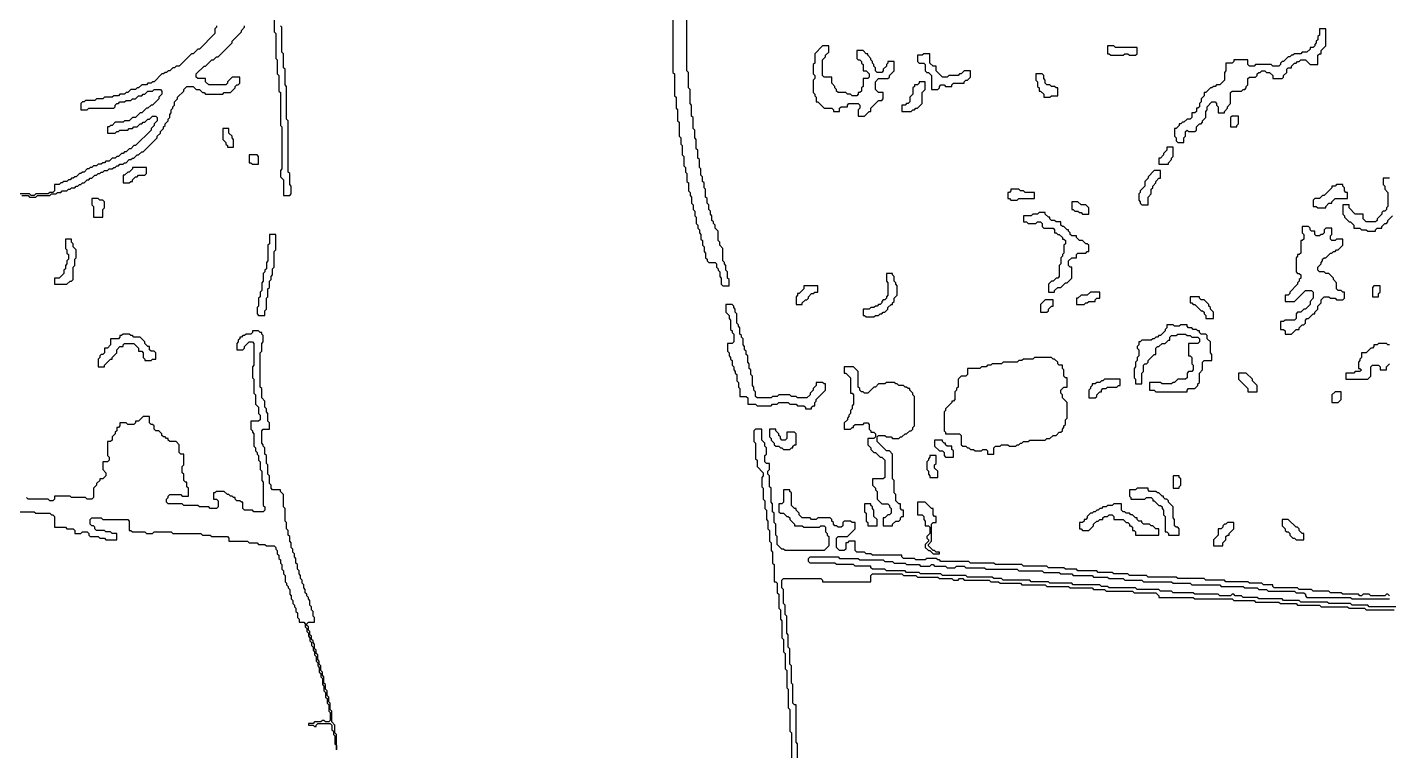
# Model space of a CAD drawing. Header units: metres. Extents: x 0 to 1000, y 0 to 1405.
# Drawn here: x 544.6 to 763.1, y 517.1 to 633.2 of the extents above; entities that cross this region are included whole.
import ezdxf

# ---------------------------------------------------------------- set-up
doc = ezdxf.new("R2010")
doc.units = ezdxf.units.M

msp = doc.modelspace()

# ---------------------------------------------------------------- linework, layer by layer
for points in [[(648.25, 636), (648.25, 626), (648.5, 625.75), (648.5, 622.25), (648.75, 622), (648.75, 620.25), (649, 620), (649, 618.25), (649.25, 618), (649.25, 615.75), (649.5, 615.5), (649.5, 614.5), (649.75, 614.25), (649.75, 612.75), (650, 612.5), (650, 611), (650.25, 610.75), (650.25, 610), (650.5, 609.75), (650.5, 608.5), (650.75, 608.25), (650.75, 607), (651, 606.75), (651, 606.25), (651.25, 606), (651.25, 605), (651.5, 604.75), (651.5, 604), (651.75, 603.75), (651.75, 603), (652, 602.75), (652, 601.75), (652.25, 601.5), (652.25, 601), (652.5, 600.75), (652.5, 600.25), (652.75, 600), (652.75, 599.25), (653, 599), (653, 598.25), (653.25, 598), (653.25, 597.25), (653.5, 597), (653.5, 596.25), (653.75, 596), (653.75, 595.75), (654, 595.5), (655, 595.5), (655.25, 595.25), (655.25, 594.75), (655.5, 594.5), (655.5, 594.25), (655.75, 594), (655.75, 593.25), (656, 593), (656, 592), (656.25, 591.75), (657.25, 591.75), (657.25, 592.75), (657, 593), (657, 594), (656.75, 594.25), (656.75, 595), (656.5, 595.25), (656.5, 595.5), (656.25, 595.75), (656.25, 597.75), (655.75, 598.25), (655.75, 598.75), (655.5, 599), (655.5, 600.5), (655, 601), (655, 601.5), (654.75, 601.75), (654.75, 602), (654.5, 602.25), (654.5, 603), (654.25, 603.25), (654.25, 603.75), (654, 604), (654, 604.75), (653.75, 605), (653.75, 605.75), (653.5, 606), (653.5, 607.25), (653.25, 607.5), (653.25, 608.25), (653, 608.5), (653, 609.25), (652.75, 609.5), (652.75, 610.5), (652.5, 610.75), (652.5, 612), (652.25, 612.25), (652.25, 613.5), (652, 613.75), (652, 615.25), (651.75, 615.5), (651.75, 616.75), (651.5, 617), (651.5, 618.75), (651.25, 619), (651.25, 620.75), (651, 621), (651, 623.25), (650.75, 623.5), (650.75, 626), (650.5, 626.25), (650.5, 638.5)], [(584.25, 635.75), (584.25, 632.5), (584.5, 632.25), (584.5, 628.25), (584.75, 628), (584.75, 625.75), (585, 625.5), (585, 623), (585.25, 622.75), (585.25, 617.5), (585.5, 617.25), (585.5, 610.5), (585.25, 610.25), (585.25, 609.25), (585.75, 608.75), (585.75, 606.25), (586.75, 606.25), (587, 606.5), (587, 607.75), (586.75, 608), (586.75, 609.75), (586.5, 610), (586.5, 618.25), (586.25, 618.5), (586.25, 623.75), (586, 624), (586, 626.5), (585.75, 626.75), (585.75, 629), (585.5, 629.25), (585.5, 633.25), (585.25, 633.5)], [(575, 633.5), (575, 633.25), (574.75, 633), (574.75, 632.25), (572.25, 629.75), (572, 629.75), (571.25, 629), (571, 629), (569, 627), (568.5, 627), (568.25, 626.75), (568, 626.75), (567.5, 626.25), (567.25, 626.25), (567, 626), (566.75, 626), (566.5, 625.75), (566.25, 625.75), (565, 624.5), (564.75, 624.5), (564.5, 624.25), (564, 624.25), (563.75, 624), (563, 624), (562.5, 623.5), (562.25, 623.5), (562, 623.25), (561.25, 623.25), (560.75, 622.75), (560.5, 622.75), (560.25, 622.5), (559.5, 622.5), (559.25, 622.25), (558.5, 622.25), (558.25, 622), (557, 622), (556.75, 621.75), (555.75, 621.75), (555.5, 621.5), (554, 621.5), (553.75, 621.25), (553.5, 621.25), (553.25, 621), (553.25, 620), (554.25, 620), (554.5, 620.25), (558.5, 620.25), (558.75, 620.5), (558.75, 620.75), (559, 621), (559.25, 621), (559.5, 621.25), (560.25, 621.25), (560.5, 621.5), (561.25, 621.5), (561.5, 621.75), (562, 621.75), (562.5, 622.25), (563, 622.25), (563.25, 622.5), (563.5, 622.5), (564, 623), (564.75, 623), (565, 623.25), (566, 623.25), (566.25, 623), (566.25, 622.5), (565.75, 622), (565.75, 621.75), (564.75, 620.75), (564.5, 620.75), (564, 620.25), (563.75, 620.25), (563, 619.5), (562.75, 619.5), (562, 618.75), (561.5, 618.75), (561, 618.25), (560.25, 618.25), (560, 618), (558.75, 618), (558.25, 617.5), (558, 617.5), (557.75, 617.25), (557.5, 617.25), (557.5, 616.25), (558.75, 616.25), (559, 616.5), (559.25, 616.5), (559.5, 616.75), (560.75, 616.75), (561, 617), (561.5, 617), (561.75, 617.25), (562.25, 617.25), (562.75, 617.75), (563, 617.75), (563.25, 618), (563.5, 618), (564, 618.5), (564.25, 618.5), (564.75, 619), (565.25, 619), (565.5, 618.75), (565.5, 618.25), (565, 617.75), (565, 617.5), (564.5, 617), (564.5, 616.75), (562, 614.25), (561.75, 614.25), (561.25, 613.75), (561, 613.75), (560.5, 613.25), (560.25, 613.25), (560, 613), (559.75, 613), (559.25, 612.5), (559, 612.5), (558.75, 612.25), (558.25, 612.25), (557.75, 611.75), (557.25, 611.75), (557, 611.5), (556.75, 611.5), (556.5, 611.25), (556, 611.25), (555.75, 611), (555.25, 611), (555, 610.75), (554.75, 610.75), (554.5, 610.5), (554.25, 610.5), (553.75, 610), (553.5, 610), (553.25, 609.75), (553, 609.75), (552.5, 609.25), (552.25, 609.25), (552, 609), (551.75, 609), (551.5, 608.75), (551.25, 608.75), (551, 608.5), (550.5, 608.5), (550.25, 608.25), (550, 608.25), (549.75, 608), (549, 608), (549, 607), (548.75, 606.75), (548.25, 606.75), (548, 606.5), (546, 606.5), (545.75, 606.25), (545.25, 606.25), (545, 606.5), (543.5, 606.5)], [(543.75, 606.25), (544.75, 606.25), (545, 606), (546, 606), (546.25, 606.25), (548.25, 606.25), (548.5, 606.5), (549.25, 606.5), (549.5, 606.75), (550, 606.75), (550.25, 607), (551, 607), (551.25, 607.25), (551.5, 607.25), (551.75, 607.5), (552.25, 607.5), (552.5, 607.75), (552.75, 607.75), (553, 608), (553.25, 608), (553.5, 608.25), (553.75, 608.25), (554.25, 608.75), (554.5, 608.75), (554.75, 609), (555, 609), (555.5, 609.5), (555.75, 609.5), (556, 609.75), (556.25, 609.75), (556.5, 610), (556.75, 610), (557, 610.25), (557.5, 610.25), (557.75, 610.5), (558.25, 610.5), (558.5, 610.75), (558.75, 610.75), (559, 611), (559.25, 611), (559.5, 611.25), (560, 611.25), (560.25, 611.5), (560.5, 611.5), (561, 612), (561.25, 612), (561.5, 612.25), (561.75, 612.25), (562.25, 612.75), (562.5, 612.75), (563, 613.25), (563.25, 613.25), (565.5, 615.5), (565.5, 615.75), (566, 616.25), (566, 616.5), (566.5, 617), (566.5, 617.25), (566.75, 617.5), (566.75, 617.75), (567.25, 618.25), (567.25, 618.5), (567.5, 618.75), (567.5, 619.25), (567.75, 619.5), (567.75, 620), (568, 620.25), (568, 620.5), (568.25, 620.75), (568.25, 621.25), (568.75, 621.75), (568.75, 622), (569.75, 623), (569.75, 623.25), (570.25, 623.75), (571.25, 623.75), (571.75, 623.25), (572.25, 623.25), (572.75, 622.75), (573, 622.75), (573.25, 622.5), (576, 622.5), (576.25, 622.75), (577.25, 622.75), (578, 623.5), (578, 623.75), (578.25, 624), (578.5, 624), (578.75, 624.25), (578.75, 625.25), (577.5, 625.25), (576.75, 624.5), (576.75, 624.25), (576.5, 624), (573.75, 624), (573.25, 624.5), (573.25, 625), (572, 625), (571.75, 625.25), (571.75, 625.75), (573, 627), (573.25, 627), (574.25, 628), (574.5, 628), (575, 628.5), (575.25, 628.5), (577.5, 630.75), (577.5, 631), (579, 632.5), (579, 632.75), (579.5, 633.25), (579.5, 633.5)], [(763.25, 609), (762.25, 609), (762.25, 608), (762.5, 607.75), (762.5, 607.25), (763, 606.75), (763, 604.5), (762.75, 604.25), (762.75, 604), (762.5, 603.75), (762.25, 603.75), (762, 603.5), (762, 603.25), (761.25, 602.5), (761.25, 602.25), (761, 602), (759.5, 602), (759, 602.5), (759, 603.25), (757.75, 603.25), (756.75, 604.25), (756.75, 604.75), (755.75, 604.75), (755.75, 603.25), (756, 603), (756, 602.75), (756.75, 602), (757, 602), (757.5, 601.5), (757.5, 601), (758.5, 601), (758.75, 600.75), (759.5, 600.75), (759.75, 600.5), (761, 600.5), (761, 600.75), (761.25, 601), (762, 601), (762, 601.25), (762.5, 601.75), (762.75, 601.75), (763, 602), (763, 602.25), (763.75, 603)], [(541, 555.5), (545.75, 555.5), (546, 555.25), (548.25, 555.25), (548.5, 555), (548.75, 555), (549, 554.75), (549, 553), (550.75, 553), (551, 552.75), (552, 552.75), (552.25, 552.5), (552.25, 552), (553.25, 552), (553.5, 552.25), (554.25, 552.25), (554.5, 552), (554.5, 551.75), (554.75, 551.5), (556, 551.5), (556.25, 551.25), (557, 551.25), (557.25, 551), (559, 551), (559, 552), (558.25, 552), (558, 552.25), (557.25, 552.25), (557, 552.5), (555.75, 552.5), (555.5, 552.75), (555.5, 553), (555.25, 553.25), (555, 553.25), (554.75, 553.5), (554.75, 554.25), (555, 554.5), (556.5, 554.5), (556.75, 554.25), (560.75, 554.25), (561, 554), (561, 552.5), (561.25, 552.5), (561.5, 552.25), (563.5, 552.25), (563.75, 552), (564.75, 552), (565, 552.25), (567.75, 552.25), (568, 552), (572.5, 552), (572.75, 551.75), (574, 551.75), (574.25, 551.5), (576.75, 551.5), (577, 551.25), (577, 550.75), (580, 550.75), (580.25, 550.5), (581.5, 550.5), (581.75, 550.25), (582.75, 550.25), (583, 550), (584.25, 550), (584.5, 549.75), (584.5, 549.5), (584.75, 549.25), (584.75, 548.75), (585, 548.5), (585, 548), (585.25, 547.75), (585.25, 547.25), (585.5, 547), (585.5, 546.25), (585.75, 546), (585.75, 545.5), (586, 545.25), (586, 544.25), (586.25, 544), (586.25, 543.75), (586.5, 543.5), (586.5, 543.25), (586.75, 543), (586.75, 542.25), (587, 542), (587, 541.5), (587.25, 541.25), (587.25, 540.75), (587.5, 540.5), (587.5, 540.25), (587.75, 540), (587.75, 539.5), (588, 539.25), (588, 538.5), (588.25, 538.25), (588.25, 537.75), (589, 537.75), (589.25, 537.5), (589.25, 537), (589.5, 536.75), (589.5, 536.25), (589.75, 536), (589.75, 535.5), (590, 535.25), (590, 534.75), (590.25, 534.5), (590.25, 534), (590.5, 533.75), (590.5, 533.25), (590.75, 533), (590.75, 532.5), (591, 532.25), (591, 531.5), (591.25, 531.25), (591.25, 530.75), (591.5, 530.5), (591.5, 529.75), (591.75, 529.5), (591.75, 529), (592, 528.75), (592, 527.75), (592.25, 527.5), (592.25, 526.75), (592.5, 526.5), (592.5, 525.75), (592.75, 525.5), (592.75, 524.75), (593, 524.5), (593, 523.5), (593.25, 523.25), (593.25, 522), (593, 521.75), (592.5, 521.75), (592.25, 522), (592, 522), (591.75, 521.75), (590.75, 521.75), (590.5, 521.5), (589.75, 521.5), (589.75, 521.25), (590.5, 521.25), (590.75, 521), (591, 521), (591, 521.25), (591.25, 521.5), (593.25, 521.5), (593.5, 521.25), (593.5, 520.5), (593.75, 520.25), (593.75, 519.75), (594, 519.5), (594, 518.25), (594.25, 518), (594.25, 517.25), (594.25, 519.75), (594, 520), (594, 521.25), (593.5, 521.75), (593.5, 523.5), (593.25, 523.75), (593.25, 524.75), (593, 525), (593, 525.75), (592.75, 526), (592.75, 526.75), (592.5, 527), (592.5, 527.75), (592.25, 528), (592.25, 529), (592, 529.25), (592, 529.75), (591.75, 530), (591.75, 530.75), (591.5, 531), (591.5, 531.5), (591.25, 531.75), (591.25, 532.5), (591, 532.75), (591, 533.25), (590.75, 533.5), (590.75, 534.25), (590.5, 534.5), (590.5, 534.75), (590.25, 535), (590.25, 535.5), (590, 535.75), (590, 536.25), (589.75, 536.5), (589.75, 537), (589.5, 537.25), (589.5, 537.5), (589.75, 537.75), (590.75, 537.75), (590.75, 538.5), (590.5, 538.75), (590.5, 539.5), (590.25, 539.75), (590.25, 540.25), (590, 540.5), (590, 541.25), (589.75, 541.5), (589.75, 541.75), (589.5, 542), (589.5, 542.25), (589.25, 542.5), (589.25, 543), (589, 543.25), (589, 543.75), (588.75, 544), (588.75, 544.5), (588.5, 544.75), (588.5, 545.25), (588.25, 545.5), (588.25, 546), (588, 546.25), (588, 547), (587.75, 547.25), (587.75, 548), (587.5, 548.25), (587.5, 548.75), (587.25, 549), (587.25, 549.5), (587, 549.75), (587, 550.5), (586.75, 550.75), (586.75, 551.5), (586.5, 551.75), (586.5, 552.5), (586.25, 552.75), (586.25, 553.75), (586, 554), (586, 556), (585.75, 556.25), (585.75, 558.25), (585.25, 558.75), (585.25, 559), (584, 559), (583.75, 559.25), (583.75, 559.75), (583.5, 560), (583.5, 561.25), (583.25, 561.5), (583.25, 563), (583, 563.25), (583, 564.5), (582.75, 564.75), (582.75, 565.75), (582.5, 566), (582.5, 566.25), (582.25, 566.5), (582.25, 568.5), (582.5, 568.75), (583.5, 568.75), (583.5, 569.75), (583.25, 570), (583.25, 571.25), (583, 571.5), (583, 572), (582.75, 572.25), (582.75, 573.25), (582.25, 573.75), (582.25, 575.25), (582, 575.5), (582, 581), (582.25, 581.25), (582.25, 582.5), (582.5, 582.75), (582.5, 583.75), (582.25, 584), (582.25, 584.25), (582, 584.25), (581.75, 584.5), (580.75, 584.5), (580.75, 584.25), (580.5, 584), (579.75, 584), (579.5, 583.75), (579.25, 583.75), (579, 583.5), (578.75, 583.5), (578.75, 583.25), (578.5, 583), (578.5, 582.75), (578.25, 582.5), (578.25, 581.5), (579.25, 581.5), (579.5, 581.75), (579.5, 582), (580.25, 582.75), (580.75, 582.75), (581, 582.5), (581, 579), (580.75, 578.75), (580.75, 577), (581, 576.75), (581, 574.5), (581.25, 574.25), (581.25, 572.75), (581.75, 572.25), (581.75, 571.25), (582, 571), (582, 570.25), (581.75, 570), (580.5, 570), (580.5, 568.75), (580.75, 568.5), (580.75, 568.25), (581, 568), (581, 566), (581.25, 565.75), (581.25, 565.25), (581.5, 565), (581.5, 564.75), (581.75, 564.5), (581.75, 563.75), (582, 563.5), (582, 562.25), (582.25, 562), (582.25, 560.5), (582.5, 560.25), (582.5, 556.5), (582.75, 556.25), (582.75, 555.75), (582.5, 555.5), (581, 555.5), (580.75, 555.75), (579.5, 555.75), (579.25, 556), (579.25, 557), (579, 557), (578.75, 557.25), (578.25, 557.25), (578, 557.5), (578, 557.75), (577.75, 557.75), (577.5, 558), (577.25, 558), (577, 558.25), (576.75, 558.25), (576.25, 558.75), (575, 558.75), (574.75, 558.5), (574.5, 558.5), (574.5, 557.5), (575, 557.5), (575.25, 557.25), (575.25, 556.25), (575, 556), (574, 556), (573.75, 556.25), (572.25, 556.25), (572, 556.5), (569.75, 556.5), (569.5, 556.75), (567.25, 556.75), (567, 557), (567, 557.5), (567.25, 557.75), (567.25, 558), (567.5, 558.25), (569.25, 558.25), (569.5, 558), (570.5, 558), (570.5, 559.25), (570.25, 559.5), (570.25, 560.25), (570, 560.25), (569.75, 560.5), (569.75, 561.5), (569.5, 561.75), (569.5, 562.75), (569.75, 563), (569.75, 564.75), (569.25, 564.75), (569, 565), (569, 566.25), (568.5, 566.75), (567.5, 566.75), (567.25, 567), (567.25, 567.25), (567, 567.25), (566.75, 567.5), (566.5, 567.5), (566.25, 567.75), (566.25, 568), (565.75, 568.5), (565.25, 568.5), (565, 568.75), (565, 569.25), (564.75, 569.5), (564.5, 569.5), (564.25, 569.75), (564.25, 570.75), (563.25, 570.75), (562.5, 570), (562, 570), (562, 569.75), (561.75, 569.5), (560.75, 569.5), (560.5, 569.75), (559.5, 569.75), (559.5, 569.25), (559.25, 569), (559, 569), (559, 568.5), (558.75, 568.25), (558.75, 568), (558.25, 567.5), (558.25, 567), (558, 566.75), (557.5, 566.75), (557.5, 564.5), (557.75, 564.25), (557.75, 563.75), (557.5, 563.5), (556.75, 563.5), (556.75, 562.25), (557.25, 561.75), (557.25, 561.25), (556.75, 560.75), (556.25, 560.75), (556.25, 560.5), (555.75, 560), (555.75, 559.75), (555.25, 559.25), (555.25, 557.75), (555, 557.5), (554.25, 557.5), (554, 557.75), (551.75, 557.75), (551.5, 558), (549, 558), (549, 557.5), (548.75, 557.25), (548.25, 557.25), (548, 557.5), (544.75, 557.5), (544.5, 557.75)], [(763.25, 582.25), (763, 582.25), (762.75, 582.5), (761.5, 582.5), (761.25, 582.25), (760.75, 582.25), (760.75, 582), (760.5, 581.75), (760.25, 581.75), (759.5, 581), (758.75, 581), (758.75, 580.25), (758.5, 580), (758.5, 579.75), (758.25, 579.5), (758.25, 578.5), (758.5, 578.5), (758.75, 578.25), (758.5, 578), (757.75, 578), (757.5, 577.75), (756.25, 577.75), (756.25, 576.75), (759.75, 576.75), (760.25, 577.25), (760.25, 578.75), (760.5, 579), (761.5, 579), (761.75, 578.75), (761.75, 578.25), (762.75, 578.25), (762.75, 578.75), (763.25, 579.25)], [(763.25, 542), (763, 542.25), (762.75, 542.25), (762.5, 542), (760.25, 542), (760, 542.25), (759, 542.25), (758.75, 542), (758.5, 542), (758.25, 542.25), (755.75, 542.25), (755.5, 542.5), (753.75, 542.5), (753.5, 542.75), (751, 542.75), (750.75, 543), (748.75, 543), (748.5, 543.25), (744.75, 543.25), (744.5, 543.5), (744.5, 543.75), (743, 543.75), (742.75, 544), (740.75, 544), (740.5, 544.25), (737, 544.25), (736.75, 544.5), (733.75, 544.5), (733.5, 544.75), (729.25, 544.75), (729, 545), (724.5, 545), (724.25, 545.25), (721.5, 545.25), (721.25, 545.5), (719, 545.5), (718.75, 545.75), (716.5, 545.75), (716.25, 546), (713.25, 546), (713, 546.25), (711.25, 546.25), (711, 546.5), (708.5, 546.5), (708.25, 546.75), (704.5, 546.75), (704.25, 547), (700, 547), (699.75, 547.25), (696, 547.25), (695.75, 547.5), (691.25, 547.5), (691, 547.75), (690.75, 547.75), (690.5, 548), (689, 548), (688.75, 547.75), (687.25, 547.75), (687, 548), (685.25, 548), (685, 548.25), (685, 548.5), (680.25, 548.5), (680, 548.75), (679.25, 548.75), (679, 549), (677.75, 549), (677.5, 549.25), (677.5, 550.75), (676.5, 550.75), (676.25, 550.5), (676, 550.5), (676, 549.5), (675.75, 549.25), (675, 549.25), (674.5, 549.75), (674.5, 551.25), (674.75, 551.5), (676.25, 551.5), (677.5, 552.75), (677.5, 553.75), (677, 553.75), (676.75, 554), (675.75, 554), (675.5, 553.75), (675.5, 553.25), (675.25, 553), (674.75, 553), (674.5, 553.25), (674.25, 553.25), (674, 553.5), (674, 553.75), (673.75, 554), (673.75, 554.25), (673.5, 554.5), (671.5, 554.5), (671.25, 554.25), (670.5, 554.25), (670.25, 554.5), (669, 554.5), (668.5, 555), (668.5, 555.25), (668, 555.75), (668, 556), (667.75, 556), (667.25, 556.5), (667.25, 558.5), (667, 558.75), (667, 559), (666, 559), (666, 557), (665.75, 556.75), (665.25, 556.75), (665.25, 555.5), (665.5, 555.25), (666, 555.25), (666.5, 554.75), (666.75, 554.75), (667, 554.5), (667, 554.25), (667.75, 553.5), (667.75, 553.25), (669, 553.25), (669.25, 553), (671.75, 553), (672, 553.25), (672.5, 553.25), (672.75, 553), (672.75, 552.25), (673, 552), (673, 551.75), (673.25, 551.5), (673.25, 550), (672.5, 549.25), (666.25, 549.25), (666, 549.5), (665.75, 549.5), (665, 550.25), (665, 551.5), (664.75, 551.75), (664.75, 553.5), (664.5, 553.75), (664.5, 555.25), (664.25, 555.5), (664.25, 556.75), (664, 557), (664, 559.25), (663.75, 559.5), (663.75, 561.25), (663.5, 561.5), (663.5, 562), (663.75, 562.25), (663.75, 563.25), (663.25, 563.25), (663, 563.5), (663, 564.5), (663.25, 564.75), (663.25, 565.75), (663, 566), (663, 566.5), (662.5, 567), (662.5, 568.75), (661.5, 568.75), (661.25, 568.5), (661.25, 566.75), (661.5, 566.5), (661.5, 564), (661.75, 563.75), (661.75, 562.75), (662.75, 561.75), (662.75, 561.25), (662.5, 561), (662.5, 559.5), (662.75, 559.25), (662.75, 557.5), (663, 557.25), (663, 556), (663.25, 555.75), (663.25, 554.25), (663.5, 554), (663.5, 552.75), (663.75, 552.5), (663.75, 550.75), (664, 550.5), (664, 549.25), (664.25, 549), (664.25, 547.25), (664.5, 547), (664.5, 544.25), (664.75, 544.25), (665, 544), (665, 542.5), (665.25, 542.25), (665.25, 540), (665.5, 539.75), (665.5, 538.25), (665.75, 538), (665.75, 535.25), (666, 535), (666, 533), (666.25, 532.75), (666.25, 530.25), (666.5, 530), (666.5, 527.25), (666.75, 527), (666.75, 524), (667, 523.75), (667, 520.25), (667.25, 520), (667.25, 515.5)], [(765.5, 540.25), (760, 540.25), (759.75, 540.5), (757.25, 540.5), (757, 540.75), (753.5, 540.75), (753.25, 541), (749, 541), (748.75, 541.25), (746.25, 541.25), (746, 541.5), (742.25, 541.5), (742, 541.75), (739.75, 541.75), (739.5, 542), (738.5, 542), (738.25, 542.25), (738, 542.25), (737.75, 542), (736, 542), (735.75, 542.25), (732, 542.25), (731.75, 542.5), (728.5, 542.5), (728.25, 542.75), (726.5, 542.75), (726.25, 543), (722.75, 543), (722.5, 543.25), (718.25, 543.25), (718, 543.5), (717, 543.5), (716.75, 543.75), (712.5, 543.75), (712.25, 544), (708.75, 544), (708.5, 544.25), (705.75, 544.25), (705.5, 544.5), (701.25, 544.5), (701, 544.75), (699.75, 544.75), (699.5, 545), (695.5, 545), (695.25, 545.25), (691.5, 545.25), (691.25, 545.5), (688, 545.5), (687.75, 545.75), (685.75, 545.75), (685.5, 546), (682.5, 546), (682.25, 546.25), (680.25, 546.25), (680, 546.5), (680, 546.75), (677.5, 546.75), (677.25, 547), (674.5, 547), (674.25, 547.25), (670.25, 547.25), (670, 547.5), (670, 548), (670.25, 548.25), (674.75, 548.25), (675, 548), (678, 548), (678.25, 547.75), (682, 547.75), (682.25, 547.5), (683.5, 547.5), (683.75, 547.25), (685.5, 547.25), (685.75, 547), (687.75, 547), (688, 546.75), (689.5, 546.75), (689.75, 547), (690, 547), (690.25, 546.75), (692, 546.75), (692.25, 546.5), (693.5, 546.5), (693.75, 546.75), (695, 546.75), (695.25, 546.5), (698.25, 546.5), (698.5, 546.25), (703.5, 546.25), (703.75, 546), (707.5, 546), (707.75, 545.75), (710.25, 545.75), (710.5, 545.5), (712.25, 545.5), (712.5, 545.25), (715.5, 545.25), (715.75, 545), (718, 545), (718.25, 544.75), (720.5, 544.75), (720.75, 544.5), (723.5, 544.5), (723.75, 544.25), (728.25, 544.25), (728.5, 544), (731.25, 544), (731.5, 543.75), (736, 543.75), (736.25, 543.5), (739.75, 543.5), (740, 543.25), (742, 543.25), (742.25, 543), (743.5, 543), (743.75, 542.75), (748, 542.75), (748.25, 542.5), (749.5, 542.5), (749.75, 542.25), (749.75, 542), (750, 541.75), (757, 541.75), (757.25, 541.5), (763.25, 541.5)], [(668.25, 515.5), (668.25, 518.25), (668, 518.5), (668, 524.5), (667.75, 524.5), (667.5, 524.75), (667.5, 527.75), (667.25, 528), (667.25, 530.75), (667, 531), (667, 533.5), (666.75, 533.75), (666.75, 535.75), (666.5, 536), (666.5, 538.75), (666.25, 539), (666.25, 540.5), (666, 540.75), (666, 543), (665.75, 543.25), (665.75, 544.5), (666, 544.75), (672, 544.75), (672.25, 544.5), (672.25, 544.25), (680, 544.25), (680, 545.25), (680.25, 545.5), (685, 545.5), (685.25, 545.25), (687.25, 545.25), (687.5, 545), (690.75, 545), (691, 544.75), (693, 544.75), (693.25, 544.5), (694, 544.5), (694.25, 544.75), (694.75, 544.75), (695, 544.5), (699, 544.5), (699.25, 544.25), (700.5, 544.25), (700.75, 544), (704, 544), (704.25, 543.75), (708, 543.75), (708.25, 543.5), (711.75, 543.5), (712, 543.25), (715.5, 543.25), (715.75, 543), (717.5, 543), (717.75, 542.75), (722, 542.75), (722.25, 542.5), (725.75, 542.5), (726.25, 542), (726.25, 541.75), (731.75, 541.75), (732, 541.5), (738, 541.5), (738.25, 541.25), (741.5, 541.25), (741.75, 541), (745.5, 541), (745.75, 540.75), (748.25, 540.75), (748.5, 540.5), (752, 540.5), (752.25, 540.25), (756.5, 540.25), (756.75, 540), (759.25, 540), (759.5, 539.75), (764, 539.75)]]:
    msp.add_lwpolyline(points)
for points in [[(752, 633), (752, 632), (751.75, 631.75), (751.75, 631.25), (751.5, 631), (751.5, 630.75), (751.25, 630.5), (751.25, 630.25), (751, 630), (750.5, 630), (750.5, 629.75), (750, 629.25), (749.25, 629.25), (749, 629), (748, 629), (747.75, 628.75), (747.5, 628.75), (747.25, 628.5), (747, 628.5), (746.25, 627.75), (746, 627.75), (745.75, 627.5), (745.75, 627.25), (745.5, 627), (744.5, 627), (744.25, 627.25), (741.75, 627.25), (741.5, 627), (740.75, 627), (740.5, 627.25), (740.5, 628), (738.25, 628), (738.25, 627.75), (738, 627.5), (737, 627.5), (737, 626.25), (736.75, 626), (736.75, 624.75), (736, 624), (735.5, 624), (735.25, 623.75), (735, 623.75), (734.75, 623.5), (734.5, 623.5), (733.75, 622.75), (733.5, 622.75), (733.5, 622.25), (733, 621.75), (733, 621.25), (732.75, 621), (732.75, 620.5), (732.5, 620.25), (732.25, 620.25), (732.25, 619.75), (732, 619.5), (731.5, 619.5), (731.5, 618.75), (731.25, 618.5), (730.75, 618.5), (730.25, 618), (730, 618), (729.75, 617.75), (729.5, 617.75), (729.5, 617.5), (729, 617), (728.75, 617), (728.75, 615.75), (729, 615.5), (729, 615), (729.25, 614.75), (730.25, 614.75), (730.25, 615.5), (730.5, 615.75), (730.5, 616.5), (730.75, 616.75), (731, 616.5), (732, 616.5), (732.25, 616.75), (732.25, 617.25), (732.75, 617.75), (733, 617.75), (733.25, 618), (733.25, 618.25), (733.75, 618.75), (733.75, 619.75), (734, 620), (734, 620.5), (734.75, 621.25), (735.25, 621.25), (735.5, 621), (735.5, 620.75), (735.75, 620.5), (735.75, 619.5), (736.75, 619.5), (736.75, 619.75), (737.25, 620.25), (737.25, 620.5), (737.75, 621), (737.75, 622.75), (738, 623), (739.5, 623), (739.75, 623.25), (740, 623.25), (740.25, 623.5), (740.25, 623.75), (740.5, 624), (740.5, 625), (740.75, 625.25), (741.75, 625.25), (742, 625.5), (742, 625.75), (742.25, 626), (742.5, 626), (742.75, 626.25), (743.25, 626.25), (743.5, 626), (744, 626), (744.5, 625.5), (744.5, 625), (746, 625), (746.25, 625.25), (746.25, 625.5), (746.75, 626), (746.75, 626.5), (747, 626.75), (747.5, 626.75), (747.5, 627), (748, 627.5), (748.25, 627.5), (748.5, 627.75), (748.75, 627.75), (749, 628), (749.75, 628), (750.5, 627.25), (751.75, 627.25), (751.75, 628.75), (752, 629), (752.25, 629), (752.25, 629.5), (753, 630.25), (753, 633)], [(672.25, 630.25), (671, 629), (671, 627.5), (670.75, 627.25), (670.75, 625.75), (671, 625.5), (671, 625), (670.75, 624.75), (670.75, 622.75), (671, 622.5), (671, 622.25), (671.25, 622), (671.25, 621.25), (671.5, 621.25), (672.5, 620.25), (673.75, 620.25), (674, 620), (674, 619.75), (675, 619.75), (675, 620.25), (675.25, 620.5), (676.25, 620.5), (676.25, 620.75), (676.5, 621), (678, 621), (678.25, 620.75), (678.25, 620.25), (678, 620), (678, 619), (679, 619), (679.75, 619.75), (680, 619.75), (680, 620.25), (681.25, 621.5), (681.75, 621.5), (682, 621.75), (682, 622.75), (681.25, 622.75), (680.75, 623.25), (680.75, 624.5), (681.25, 625), (682.75, 625), (683, 625.25), (683, 625.5), (683.75, 626.25), (683.75, 627.75), (682.75, 627.75), (682.75, 627.5), (682.5, 627.25), (682.5, 627), (682, 626.5), (682, 626.25), (681.75, 626), (681, 626), (680.75, 626.25), (680.75, 626.75), (680.5, 627), (680.5, 627.25), (680.25, 627.5), (680.25, 627.75), (680, 628), (680, 628.25), (679.5, 628.75), (679.5, 629), (679.25, 629), (678.75, 629.5), (677.75, 629.5), (677.75, 628.25), (678, 628), (678.25, 628), (678.5, 627.75), (678.5, 627.5), (678.75, 627.25), (678.75, 626.25), (679.25, 626.25), (679.75, 625.75), (679.75, 625.25), (679.5, 625), (678.75, 625), (678.75, 623.75), (678.5, 623.5), (678.5, 623), (678.25, 622.75), (678, 622.75), (678, 622.5), (677.75, 622.25), (677, 622.25), (676.75, 622.5), (676.25, 622.5), (676, 622.75), (674.75, 622.75), (674.5, 623), (674.5, 623.25), (674.25, 623.5), (674.25, 623.75), (673.75, 624.25), (673.75, 625.25), (672.5, 625.25), (672.25, 625.5), (672.25, 628), (672.75, 628.5), (672.75, 628.75), (673.25, 629.25), (673.25, 630.25)], [(718, 630.25), (718, 629), (718.25, 629), (718.5, 628.75), (720.5, 628.75), (720.75, 629), (721.25, 629), (721.5, 628.75), (722.5, 628.75), (722.75, 629), (722.75, 630), (719.25, 630), (719, 630.25)], [(688.5, 629), (688.25, 628.75), (687.5, 628.75), (687.5, 627.75), (687.75, 627.5), (688.5, 627.5), (688.75, 627.25), (688.75, 626.25), (689, 626), (689.25, 626), (689.75, 625.5), (689.75, 623.25), (690.75, 623.25), (691, 623.5), (691, 623.75), (691.25, 624), (691.75, 624), (692, 623.75), (693, 623.75), (693, 624), (693.25, 624.25), (695, 624.25), (695, 624.5), (695.25, 624.75), (695.5, 624.75), (696, 625.25), (696, 626.25), (695, 626.25), (694.5, 625.75), (694.25, 625.75), (694, 625.5), (692.5, 625.5), (692.25, 625.25), (691.5, 625.25), (690.5, 626.25), (690.5, 627), (690, 627), (689.5, 627.5), (689.5, 629)], [(706.5, 625.75), (706.5, 624.75), (706.75, 624.5), (706.75, 623.75), (707, 623.5), (707, 623), (707.25, 623), (707.75, 622.5), (707.75, 622), (708.75, 622), (709, 622.25), (710, 622.25), (710, 623.5), (709.75, 623.5), (709.5, 623.75), (709, 623.75), (708.75, 624), (708.25, 624), (708, 624.25), (708, 624.75), (707.75, 625), (707.75, 625.5), (707.5, 625.75)], [(687.75, 624.5), (687.75, 624.25), (687.5, 624), (687, 624), (687, 623.75), (686.75, 623.5), (686.75, 622.5), (686.25, 622), (686.25, 621.25), (686, 621), (685.75, 621), (685.5, 620.75), (685, 620.75), (685, 619.75), (686.5, 619.75), (686.75, 620), (687, 620), (687.25, 620.25), (687.5, 620.25), (688.25, 621), (688.25, 622.75), (688.75, 623.25), (688.75, 624.5)], [(738, 619), (737.75, 618.75), (737.75, 617.25), (738.75, 617.25), (738.75, 617.5), (739, 617.75), (739, 619)], [(576, 617), (576, 615.25), (576.5, 614.75), (576.5, 614.5), (576.75, 614.25), (576.75, 614), (577.75, 614), (577.75, 615.25), (577.5, 615.5), (577.5, 615.75), (577, 616.25), (577, 617)], [(727.5, 614), (727.5, 613.5), (727, 613), (727, 612.75), (726.5, 612.25), (726.25, 612.25), (726.25, 611.25), (727.75, 611.25), (727.75, 611.5), (728.25, 612), (728.25, 612.25), (728.5, 612.5), (728.5, 614)], [(580.25, 612.75), (580.25, 611.5), (580.5, 611.5), (580.75, 611.25), (581.75, 611.25), (581.75, 612.5), (581.5, 612.75)], [(561.5, 610.75), (561.5, 610.5), (561, 610), (560.75, 610), (560.25, 609.5), (560, 609.5), (560, 608.25), (561, 608.25), (561.25, 608.5), (561.5, 608.5), (561.5, 608.75), (562, 609.25), (562.25, 609.25), (562.5, 609.5), (563.5, 609.5), (563.75, 609.75), (563.75, 610.75)], [(725.5, 610.25), (724.5, 609.25), (724.5, 609), (724, 608.5), (724, 607.75), (723.25, 607), (723.25, 606.75), (723, 606.5), (723, 605.5), (723.25, 605.25), (723.25, 605), (723.5, 604.75), (724.5, 604.75), (724.5, 606), (725, 606.5), (725, 607.25), (725.25, 607.5), (725.25, 607.75), (725.75, 608.25), (725.75, 608.5), (726.25, 609), (726.5, 609), (726.5, 610.25)], [(754.75, 608), (754.5, 607.75), (754, 607.75), (754, 607.5), (752.75, 606.25), (752.5, 606.25), (752, 605.75), (751.25, 605.75), (751, 605.5), (751, 604.5), (751.5, 604.5), (751.75, 604.25), (753, 604.25), (753, 604.5), (753.5, 605), (754, 605), (754, 605.25), (754.5, 605.75), (756.5, 605.75), (756.5, 606.75), (756.25, 606.75), (756, 607), (756, 607.5), (755.75, 607.75), (755.75, 608)], [(555, 605.75), (555, 604.75), (555.25, 604.5), (555.25, 602.75), (556.75, 602.75), (556.75, 604), (557, 604.25), (557, 605.25), (556.75, 605.5), (556.25, 605.5), (556, 605.75)], [(702.5, 607.25), (702.5, 607), (702.25, 606.75), (702, 606.75), (702, 605.75), (702.25, 605.75), (702.5, 605.5), (703.5, 605.5), (703.75, 605.75), (706.25, 605.75), (706.25, 606.75), (704.75, 606.75), (704.5, 607), (704, 607), (703.75, 607.25)], [(712.25, 605.25), (712.25, 604), (712.5, 604), (712.75, 603.75), (713.25, 603.75), (713.5, 603.5), (713.75, 603.5), (714, 603.25), (715, 603.25), (715, 604.25), (714.5, 604.75), (713.75, 604.75), (713.25, 605.25)], [(707, 603.5), (706.75, 603.25), (706, 603.25), (705.75, 603), (704.5, 603), (704.5, 602), (705, 602), (705.25, 601.75), (706.5, 601.75), (706.75, 602), (707.25, 602), (707.5, 601.75), (707.5, 601.25), (707.75, 601), (709.25, 601), (709.5, 600.75), (709.5, 600.25), (709.75, 600.25), (710, 600), (710.25, 600), (710.75, 599.5), (710.75, 599.25), (711, 599.25), (711.25, 599), (711.25, 598.5), (711, 598.25), (711, 597), (710.75, 596.75), (710.75, 596.5), (710.5, 596.25), (710.5, 595.25), (710.25, 595), (710.25, 593.25), (710, 593), (709.75, 593), (709.25, 592.5), (709, 592.5), (708.5, 592), (708.5, 590.75), (709.5, 590.75), (709.5, 591), (710, 591.5), (710.5, 591.5), (711.25, 592.25), (711.5, 592.25), (712.25, 593), (712.25, 594.75), (712, 594.75), (711.75, 595), (711.75, 595.75), (712.25, 596.25), (713, 596.25), (713, 596.75), (713.25, 597), (714.5, 597), (714.75, 597.25), (715, 597.25), (715, 598.25), (714.75, 598.5), (714.5, 598.5), (714, 599), (713.5, 599), (713, 599.5), (713, 599.75), (712.25, 599.75), (712, 600), (712, 600.25), (711.75, 600.5), (711.75, 600.75), (711.5, 600.75), (711, 601.25), (710.75, 601.25), (710.5, 601.5), (710.5, 602), (709.75, 602), (709.5, 602.25), (709, 602.25), (708.75, 602.5), (708.75, 602.75), (708.5, 602.75), (708, 603.25), (708, 603.5)], [(749.25, 601.25), (749.25, 600.25), (749.5, 600), (749.5, 599.25), (749.25, 599), (749, 599), (749, 597), (748.75, 596.75), (748.5, 596.75), (748.5, 596.5), (748.25, 596.25), (748.25, 594), (748.5, 593.75), (748.75, 593.75), (749, 593.5), (749, 593), (748.75, 592.75), (748.75, 592.5), (748.5, 592.25), (748.5, 592), (747.25, 590.75), (747.25, 590.5), (747, 590.25), (746.5, 590.25), (746.5, 589.25), (748, 589.25), (749.75, 591), (750.75, 591), (751, 590.75), (751, 589.75), (750.5, 589.25), (750.5, 588.75), (749.75, 588), (749.5, 588), (749, 587.5), (748.5, 587.5), (748.25, 587.25), (748.25, 586.5), (748, 586.25), (746.5, 586.25), (746.25, 586), (745.75, 586), (745.75, 584.75), (746.25, 584.75), (746.5, 584.5), (746.5, 584), (747.5, 584), (748.25, 584.75), (748.75, 584.75), (748.75, 585), (749.25, 585.5), (749.5, 585.5), (749.75, 585.75), (749.75, 586.25), (750, 586.5), (750.25, 586.5), (751, 587.25), (751.25, 587.25), (751.25, 587.5), (751.75, 588), (751.75, 588.5), (752.25, 589), (752.25, 589.5), (752.75, 590), (753.5, 590), (753.75, 589.75), (754.5, 589.75), (754.75, 589.5), (755.75, 589.5), (756, 589.75), (756, 590.75), (755.75, 590.75), (755.5, 591), (755, 591), (754.75, 591.25), (754.75, 592.25), (754.25, 592.75), (754.25, 593), (753.5, 593.75), (753, 593.75), (752.75, 594), (752, 594), (751.75, 594.25), (751.75, 594.75), (752.25, 595.25), (752.25, 595.5), (752.5, 595.75), (752.5, 596), (752.75, 596.25), (753, 596.25), (753.75, 597), (754, 597), (754.25, 597.25), (754.5, 597.25), (754.75, 597.5), (755, 597.5), (755.75, 598.25), (755.75, 599.25), (754.75, 599.25), (754.5, 599), (754, 599), (753.75, 599.25), (753.75, 599.75), (754, 600), (754, 601), (753, 601), (752.75, 600.75), (752.75, 600.25), (752.5, 600), (752.25, 600), (752, 599.75), (751.5, 599.75), (751.25, 600), (751.25, 600.5), (750.75, 600.5), (750.5, 600.75), (750.5, 601), (750.25, 601.25)], [(550.75, 599.25), (550.75, 597.75), (551, 597.5), (551, 597), (551.25, 596.75), (551.25, 596), (551, 595.75), (551, 595.25), (550.75, 595), (550.75, 594.5), (550.5, 594.25), (550.5, 593.75), (549.75, 593), (549, 593), (549, 592), (551, 592), (551.5, 592.5), (551.75, 592.5), (552, 592.75), (552, 594.75), (552.25, 595), (552.25, 596), (552.5, 596.25), (552.5, 597.5), (552, 598), (552, 598.5), (551.75, 598.75), (551.75, 599.25)], [(583.5, 600), (583.5, 598.5), (583.25, 598.25), (583.25, 595.75), (583, 595.5), (583, 594.5), (582.75, 594.25), (582.75, 594), (582.5, 593.75), (582.5, 592.5), (582.25, 592.25), (582.25, 591), (582, 590.75), (582, 590), (581.75, 589.75), (581.75, 588.5), (581.5, 588.25), (581.5, 587.25), (581.75, 587), (582.75, 587), (582.75, 587.75), (583, 588), (583, 589.75), (583.25, 590), (583.25, 591.25), (583.5, 591.5), (583.5, 592.5), (583.75, 592.75), (583.75, 593.25), (584, 593.5), (584, 594.5), (584.25, 594.75), (584.25, 597.25), (584.5, 597.5), (584.5, 600)], [(682.5, 593.75), (682.5, 592.5), (682.75, 592.25), (682.75, 590.25), (682.5, 590), (682.5, 589.75), (682.25, 589.5), (682, 589.5), (681.75, 589.25), (681.75, 589), (681.5, 588.75), (681.25, 588.75), (681, 588.5), (680.75, 588.5), (680.5, 588.25), (680, 588.25), (679.75, 588), (678.75, 588), (678.75, 587), (679, 587), (679.25, 586.75), (680.5, 586.75), (680.75, 587), (681.25, 587), (681.5, 587.25), (681.75, 587.25), (682, 587.5), (682.25, 587.5), (682.75, 588), (682.75, 588.25), (683.25, 588.75), (683.5, 588.75), (683.5, 589), (683.75, 589.25), (683.75, 589.75), (684.25, 590.25), (684.25, 591.75), (684, 592), (684, 592.25), (683.75, 592.5), (683.75, 593.25), (683.5, 593.5), (683.5, 593.75)], [(669.25, 591.75), (669.25, 591.25), (668.5, 590.5), (668.25, 590.5), (668.25, 590.25), (668, 590), (668, 588.75), (669, 588.75), (669, 589), (669.5, 589.5), (669.75, 589.5), (670, 589.75), (670, 590), (670.5, 590.5), (670.75, 590.5), (671, 590.75), (671.5, 590.75), (671.5, 591.75)], [(715.25, 590.75), (714.75, 590.25), (713.75, 590.25), (713.25, 589.75), (713, 589.75), (713, 588.75), (714.25, 588.75), (714.5, 589), (714.75, 589), (715, 589.25), (716, 589.25), (716, 589.5), (716.25, 589.75), (716.75, 589.75), (716.75, 590.75)], [(731.25, 590), (731.25, 589), (731.5, 589), (731.75, 588.75), (732, 588.75), (733, 587.75), (733.25, 587.75), (733.5, 587.5), (733.5, 587.25), (733.75, 587), (733.75, 586.5), (735, 586.5), (735, 587.5), (734.5, 588), (734.5, 588.25), (734.25, 588.5), (734.25, 588.75), (733.5, 589.5), (733, 589.5), (732.75, 589.75), (732.75, 590)], [(760.75, 591.75), (760.5, 591.5), (760.5, 590), (761.5, 590), (761.5, 590.5), (761.75, 590.75), (761.75, 591.75)], [(656.75, 588.75), (656.75, 587.5), (657.25, 587), (657.25, 586.5), (657.5, 586.25), (657.5, 584.75), (657.75, 584.5), (657.75, 584.25), (658, 584), (658, 582.75), (657.75, 582.5), (657, 582.5), (657, 581.25), (657.25, 581), (657.25, 580.5), (657.5, 580.25), (657.5, 580), (657.75, 579.75), (657.75, 579), (658, 578.75), (658, 578.25), (658.25, 578), (658.25, 577.75), (658.5, 577.5), (658.5, 576.5), (658.75, 576.25), (658.75, 575.5), (659, 575.25), (659, 574), (660, 574), (660.25, 573.75), (660.25, 572.75), (661.5, 572.75), (661.75, 572.5), (664, 572.5), (664.25, 572.75), (665, 572.75), (665.25, 573), (666.75, 573), (667, 572.75), (668, 572.75), (668.25, 572.5), (669.25, 572.5), (669.5, 572.25), (669.5, 572), (670.5, 572), (670.5, 572.25), (670.75, 572.5), (671, 572.5), (671, 573), (671.25, 573.25), (671.25, 573.5), (672.75, 575), (672.75, 576), (672.5, 576), (672.25, 576.25), (671.25, 576.25), (671.25, 575.75), (670.75, 575.25), (670.75, 575), (670.25, 574.5), (670.25, 574.25), (669.75, 573.75), (668.25, 573.75), (668, 574), (667.25, 574), (667, 574.25), (665.25, 574.25), (665, 574), (664.25, 574), (664, 573.75), (661.75, 573.75), (661.5, 574), (661.5, 574.75), (661.25, 575), (661.25, 575.5), (661, 575.75), (661, 577.25), (660.75, 577.5), (660.75, 578.25), (660.5, 578.5), (660.5, 579.25), (660.25, 579.5), (660.25, 580.5), (660, 580.75), (660, 581.25), (659.75, 581.5), (659.75, 582), (659.5, 582.25), (659.5, 583.25), (659.25, 583.5), (659.25, 583.75), (659, 584), (659, 585), (658.75, 585.25), (658.75, 585.5), (658.5, 585.75), (658.5, 587.25), (658.25, 587.5), (658.25, 588), (658, 588.25), (658, 588.5), (657.75, 588.75)], [(708, 589.5), (707.25, 588.75), (707.25, 587.5), (708.25, 587.5), (708.5, 587.75), (708.5, 588), (709, 588.5), (709.25, 588.5), (709.25, 589.5)], [(560, 584), (559.75, 583.75), (559.5, 583.75), (559.5, 583.5), (559.25, 583.25), (558, 583.25), (558, 582.25), (557.5, 581.75), (557, 581.75), (557, 581), (556.75, 580.75), (556.5, 580.75), (556.25, 580.5), (556.25, 580.25), (556, 580), (556, 578.75), (557, 578.75), (557, 579), (558, 580), (558.25, 580), (558.25, 580.25), (559, 581), (559, 581.5), (559.5, 582), (560, 582), (560, 582.25), (560.25, 582.5), (561.75, 582.5), (562.5, 581.75), (562.5, 581.25), (563, 581.25), (563.25, 581), (563.25, 580.25), (563.5, 580), (563.5, 579.75), (564.5, 579.75), (564.75, 580), (565.25, 580), (565.25, 581), (565, 581.25), (564.5, 581.25), (564.25, 581.5), (564.25, 582), (564, 582), (563.5, 582.5), (563.5, 582.75), (562.75, 583.5), (561.75, 583.5), (561.5, 583.75), (561.25, 583.75), (561, 584)], [(727.5, 585.5), (727.5, 585), (727.25, 584.75), (727.25, 584.5), (726.5, 583.75), (726.25, 583.75), (726, 583.5), (725.75, 583.5), (725.5, 583.25), (725.25, 583.25), (725, 583), (723.5, 583), (723.25, 582.75), (723, 582.75), (723, 582.25), (722.75, 582), (722.75, 581.75), (723, 581.5), (723, 580.5), (722.75, 580.25), (722.75, 579.75), (722.5, 579.5), (722.5, 578.75), (722.25, 578.5), (722.25, 577), (722.5, 576.75), (722.5, 576), (723.5, 576), (723.5, 577.75), (723.75, 578), (723.75, 579), (724, 579.25), (724.25, 579.25), (724.5, 579.5), (724.5, 579.75), (725.5, 580.75), (725.75, 580.75), (725.75, 581.75), (726, 582), (726.25, 582), (726.75, 582.5), (727.25, 582.5), (727.75, 583), (728, 583), (728, 583.5), (728.25, 583.75), (729, 583.75), (729.25, 584), (730.5, 584), (730.75, 583.75), (731.25, 583.75), (731.5, 583.5), (732.5, 583.5), (732.75, 583.25), (732.75, 582.75), (732.5, 582.5), (731, 582.5), (731, 580.5), (731.25, 580.5), (731.5, 580.25), (731.5, 579.25), (731.75, 579), (731.75, 578.25), (731.5, 578), (731, 578), (730.75, 577.75), (730.75, 577), (730.5, 576.75), (729.25, 576.75), (728.75, 576.25), (728.5, 576.25), (728.25, 576), (726.75, 576), (726.5, 576.25), (724.75, 576.25), (724.75, 575), (725.5, 575), (725.75, 574.75), (730.75, 574.75), (730.75, 575), (731, 575.25), (732, 575.25), (732.5, 575.75), (732.5, 576), (732.75, 576.25), (732.75, 577.75), (733.25, 578.25), (733.25, 579.5), (733.5, 579.75), (734.75, 579.75), (734.75, 580.75), (734.5, 581), (734.5, 582.75), (734, 583.25), (734, 583.75), (733.75, 584), (733, 584), (732.75, 584.25), (732.75, 584.5), (732.5, 584.5), (732.25, 584.75), (731.75, 584.75), (731.5, 585), (731, 585), (730.75, 585.25), (730.75, 585.5), (729.75, 585.5), (729.5, 585.25), (728.75, 585.25), (728.5, 585.5)], [(706.25, 580.25), (706, 580), (704.5, 580), (704.25, 579.75), (703.75, 579.75), (703.5, 579.5), (701.25, 579.5), (701, 579.25), (699.5, 579.25), (699.25, 579), (698.75, 579), (698.5, 578.75), (697.75, 578.75), (697.5, 578.5), (695.5, 578.5), (695.5, 577.5), (695.25, 577.25), (694.5, 577.25), (694, 576.75), (694, 575.5), (693.75, 575.25), (693.75, 575), (693.5, 574.75), (693.5, 573.5), (693.25, 573.25), (693, 573.25), (693, 573), (692, 572), (692, 571.75), (691.75, 571.5), (691.75, 568.5), (692, 568.25), (692, 568), (694.25, 568), (694.5, 567.75), (694.5, 566.25), (694.75, 566), (695.25, 566), (695.5, 565.75), (695.75, 565.75), (696, 565.5), (696.5, 565.5), (696.75, 565.25), (697.75, 565.25), (698, 565.5), (698.5, 565.5), (698.75, 565.25), (698.75, 564.75), (699.75, 564.75), (699.75, 565.75), (700, 566), (700.75, 566), (701, 566.25), (702, 566.25), (702.25, 566), (703.25, 566), (703.5, 566.25), (703.75, 566.25), (704, 566.5), (704.25, 566.5), (704.5, 566.75), (705.25, 566.75), (705.5, 567), (708, 567), (708.25, 567.25), (708.75, 567.25), (709.25, 567.75), (709.75, 567.75), (710.25, 568.25), (710.5, 568.25), (710.75, 568.5), (710.75, 568.75), (711, 569), (711, 569.25), (711.25, 569.5), (711.25, 570.25), (711.5, 570.5), (711.5, 573), (710.75, 573.75), (710.75, 574.25), (710.5, 574.5), (710.5, 575), (711, 575.5), (711.5, 575.5), (711.5, 577), (711.25, 577), (711, 577.25), (711, 578.25), (710.75, 578.5), (710.75, 579), (710.25, 579), (710, 579.25), (710, 579.5), (709.5, 580), (709.25, 580), (709, 580.25)], [(675.75, 578.75), (675.75, 577.75), (676, 577.75), (676.75, 577), (676.75, 574.5), (677, 574.5), (677.25, 574.25), (677.25, 572.75), (677, 572.5), (677, 572), (676.75, 571.75), (676.75, 571.25), (676.5, 571), (676.5, 570.75), (676.25, 570.5), (676.25, 570.25), (675.75, 569.75), (675.75, 568.75), (676.75, 568.75), (677, 569), (677.25, 569), (677.25, 569.25), (677.5, 569.5), (678.75, 569.5), (679, 569.75), (679.5, 569.75), (679.75, 569.5), (679.75, 568.75), (680, 568.5), (680, 568.25), (680.5, 568.25), (680.75, 568), (680.75, 567.5), (680.5, 567.25), (679.5, 567.25), (679.5, 566.25), (680, 565.75), (680, 565.5), (680.5, 565), (680.75, 565), (681.5, 564.25), (681.75, 564.25), (682.25, 563.75), (682.25, 561), (682, 560.75), (680.25, 560.75), (680.25, 559.75), (680.75, 559.25), (680.75, 559), (681, 558.75), (681, 557.5), (681.75, 556.75), (682.75, 556.75), (683, 556.5), (683, 556.25), (683.25, 556), (683.25, 555.25), (683, 555), (682.75, 555), (682.25, 554.5), (682, 554.5), (682, 553.25), (683.5, 553.25), (683.5, 553.5), (684, 554), (684.5, 554), (684.75, 554.25), (684.75, 554.5), (685, 554.75), (685.25, 554.75), (685.25, 555.75), (685, 555.75), (684.75, 556), (684.75, 556.75), (684.5, 556.75), (684, 557.25), (684, 558.25), (683.75, 558.5), (683.75, 560.5), (683.5, 560.75), (683.5, 564.75), (683, 565.25), (682.5, 565.25), (681, 566.75), (681, 567.5), (681.25, 567.75), (682.25, 567.75), (682.5, 567.5), (683.25, 567.5), (683.5, 567.25), (684.5, 567.25), (684.75, 567.5), (685, 567.5), (685.5, 568), (685.75, 568), (686.25, 568.5), (686.5, 568.5), (686.75, 568.75), (686.75, 569), (687, 569.25), (687, 574), (686.75, 574.25), (686.75, 574.5), (686.25, 575), (686.25, 575.25), (686, 575.25), (685.75, 575.5), (685.5, 575.5), (685.25, 575.75), (684.5, 575.75), (684.25, 576), (684, 576), (683.75, 576.25), (682.5, 576.25), (682.25, 576), (681.25, 576), (680.75, 575.5), (680.5, 575.5), (679.5, 574.5), (679, 574.5), (678.75, 574.75), (678.5, 574.75), (678.25, 575), (678.25, 575.25), (678, 575.5), (678, 578), (677.25, 578.75)], [(739, 577.75), (739, 576.75), (740.5, 575.25), (740.5, 574.75), (742, 574.75), (742, 575.75), (741.25, 576.5), (741.25, 576.75), (740.25, 577.75)], [(717.5, 576.75), (717.25, 576.5), (717, 576.5), (716.75, 576.25), (716.25, 576.25), (716, 576), (715.5, 576), (715.5, 575.75), (715.25, 575.5), (715.25, 575.25), (715, 575), (715, 573.75), (716, 573.75), (716.25, 574), (716.25, 574.25), (716.75, 574.75), (717, 574.75), (717, 575), (717.25, 575.25), (717.75, 575.25), (718, 575.5), (719.5, 575.5), (719.75, 575.75), (720, 575.75), (720, 576.75)], [(754.5, 574.75), (754, 574.25), (754, 573), (755, 573), (755.5, 573.5), (755.5, 574.75)], [(663.75, 568.75), (663.75, 567.5), (664, 567.25), (664, 567), (664.5, 566.5), (664.5, 566.25), (664.75, 566), (665.25, 566), (665.5, 565.75), (665.75, 565.75), (666, 565.5), (667, 565.5), (667.25, 565.75), (667.5, 565.75), (667.5, 566), (667.75, 566.25), (668, 566.25), (668, 568), (667.75, 568.25), (666.5, 568.25), (666.5, 567.25), (666.25, 567), (665.75, 567), (665.5, 567.25), (665.5, 567.5), (665.25, 567.75), (665.25, 568), (664.75, 568.5), (664.75, 568.75)], [(690.25, 567), (690.25, 566), (691, 565.25), (691.5, 565.25), (691.75, 565), (691.75, 564.5), (692, 564.25), (693.25, 564.25), (693.25, 565.25), (693, 565.5), (693, 566), (692.25, 566), (692, 566.25), (692, 566.5), (691.75, 566.5), (691.5, 566.75), (691.5, 567)], [(689.5, 564.5), (689.5, 564.25), (689.25, 564), (689.25, 563.75), (689, 563.5), (689, 562.25), (689.25, 562), (689.25, 561.5), (689.5, 561.25), (689.5, 561), (690.75, 561), (690.75, 562), (690.25, 562.5), (690.25, 563), (690.5, 563.25), (690.5, 564.5)], [(728.5, 561.25), (728.5, 559.25), (729.5, 559.25), (729.5, 559.5), (729.75, 559.75), (729.75, 560.75), (729.5, 561), (729.5, 561.25)], [(722.75, 559.25), (722.5, 559), (721.5, 559), (721.5, 558), (721.75, 557.75), (721.75, 557.5), (724, 557.5), (724.25, 557.75), (725, 557.75), (725.25, 557.5), (725.25, 557.25), (725.5, 557.25), (726.25, 556.5), (726.5, 556.5), (726.75, 556.25), (726.75, 556), (727, 555.75), (727, 555), (727.25, 554.75), (727.25, 552.25), (727.5, 552.25), (727.75, 552), (727.75, 551.75), (729.5, 551.75), (729.5, 552.75), (729.25, 553), (729, 553), (728.75, 553.25), (728.75, 554.25), (728.5, 554.5), (728.5, 556.25), (727.75, 557), (727.75, 557.25), (727.5, 557.5), (727.25, 557.5), (727, 557.75), (727, 558), (726.75, 558), (726.25, 558.5), (726, 558.5), (725.75, 558.75), (724.75, 558.75), (724.5, 559), (724.5, 559.25)], [(679, 556.75), (679, 555.5), (679.25, 555.25), (679.25, 554), (679.5, 553.75), (679.5, 553.25), (681, 553.25), (681, 554.25), (680.5, 554.75), (680.5, 555.75), (680.25, 556), (680.25, 556.25), (680, 556.5), (680, 556.75)], [(687.5, 557), (687.5, 555), (688.25, 555), (688.5, 554.75), (688.5, 554.25), (688.75, 554), (688.75, 553.25), (689.25, 553.25), (689.5, 553), (689.5, 552), (689, 551.5), (689, 551.25), (689.25, 551), (689.25, 550.75), (688.75, 550.25), (688.75, 549.75), (689.25, 549.25), (689.5, 549.25), (690, 548.75), (691, 548.75), (691, 549), (690.5, 549), (690.25, 549.25), (690, 549.25), (689.25, 550), (689.25, 550.25), (689.75, 550.75), (689.75, 553.5), (690, 553.75), (690.5, 553.75), (690.5, 554.75), (690.25, 554.75), (690, 555), (690, 556), (689.75, 556), (688.75, 557)], [(719, 556.75), (718.75, 556.5), (718, 556.5), (717.75, 556.25), (717.25, 556.25), (717, 556), (716.75, 556), (716.5, 555.75), (716.25, 555.75), (716, 555.5), (715.75, 555.5), (715.5, 555.25), (715.25, 555.25), (714.75, 554.75), (714.75, 554.5), (714.5, 554.25), (714.25, 554.25), (714.25, 554), (714, 553.75), (713.5, 553.75), (713.5, 552.75), (713.75, 552.75), (714, 552.5), (715, 552.5), (715.75, 553.25), (715.75, 553.5), (716.25, 554), (716.5, 554), (716.75, 554.25), (717.25, 554.25), (717.25, 554.5), (717.5, 554.75), (718, 554.75), (718.25, 555), (718.75, 555), (719, 554.75), (719, 554.25), (720.5, 554.25), (721, 553.75), (721.25, 553.75), (721.5, 553.5), (721.5, 553.25), (721.75, 553.25), (722, 553), (722, 552.5), (722.25, 552.5), (722.5, 552.25), (722.5, 551.75), (726.25, 551.75), (726.25, 552.75), (725.75, 552.75), (725.25, 553.25), (725, 553.25), (724.75, 553.5), (723.75, 553.5), (723.5, 553.75), (723.5, 554), (723, 554), (722.75, 554.25), (722.75, 554.5), (722.5, 554.5), (722, 555), (721.75, 555), (721.5, 555.25), (721, 555.25), (720.75, 555.5), (720.5, 555.5), (720.25, 555.75), (720.25, 556.75)], [(737.25, 553.75), (737, 553.5), (736.75, 553.5), (736.5, 553.25), (736.5, 553), (736.25, 552.75), (735.75, 552.75), (735.75, 551.75), (735, 551), (735, 550), (736.5, 550), (736.5, 550.5), (737, 551), (737, 551.5), (737.25, 551.75), (737.5, 551.75), (737.5, 552), (738.25, 552.75), (738.25, 553.75)], [(746, 554.25), (746, 553.25), (746.5, 552.75), (746.5, 552.5), (746.75, 552.25), (747, 552.25), (747.25, 552), (747.25, 551.75), (747.75, 551.25), (748, 551.25), (748.25, 551), (749.5, 551), (749.5, 552), (749.25, 552), (748.75, 552.5), (748.75, 552.75), (748.5, 553), (748.25, 553), (747, 554.25)]]:
    msp.add_lwpolyline(points, close=True)

doc.saveas('drawing.dxf')
